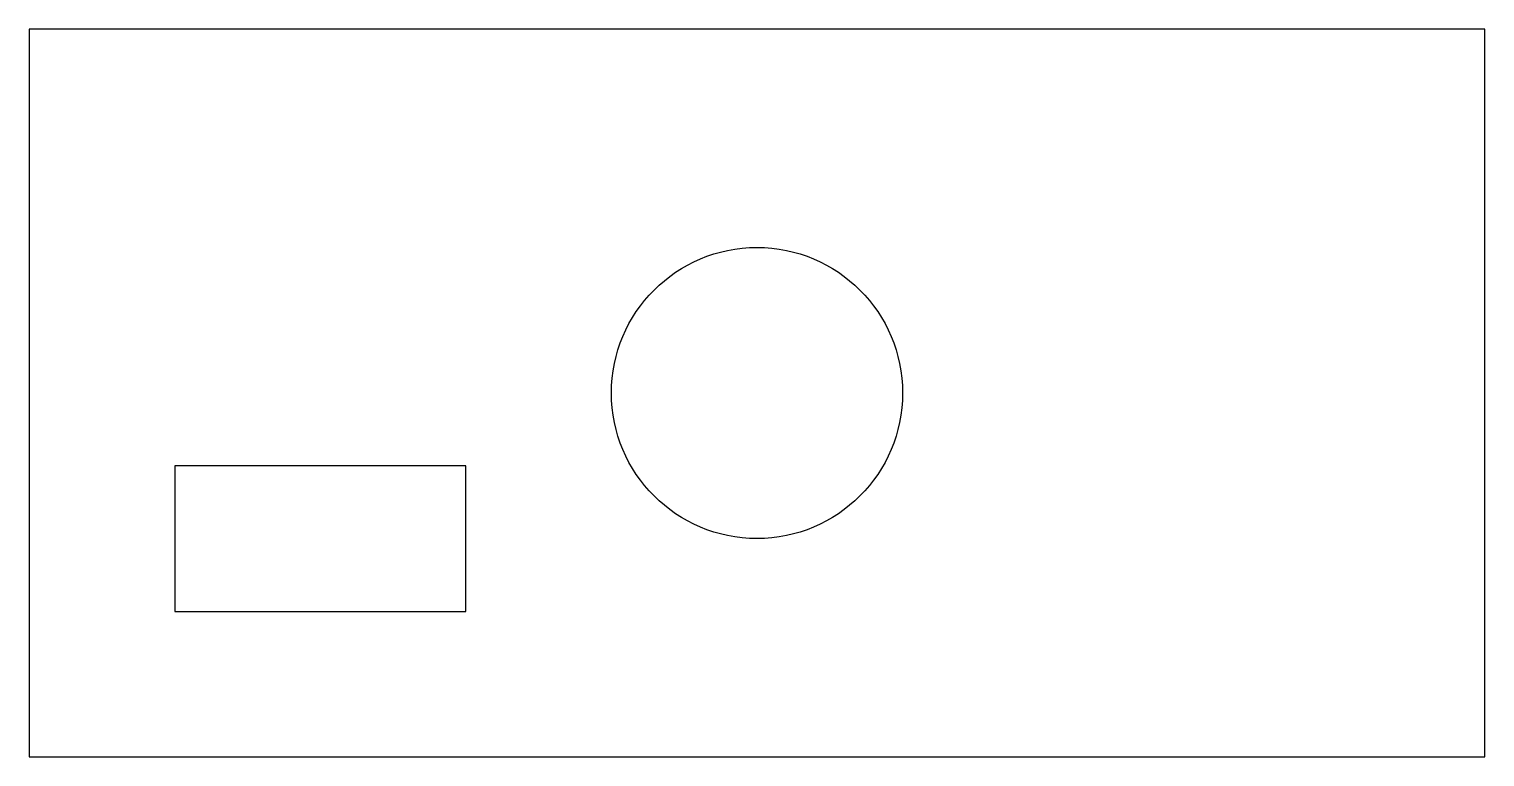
# Model space of a CAD drawing. Header units: millimetres. Extents: x 0 to 200, y 0 to 100.
import ezdxf

# ---------------------------------------------------------------- set-up
doc = ezdxf.new("R2010")
doc.units = ezdxf.units.MM
doc.layers.add('Walls', color=1, linetype='CONTINUOUS')

msp = doc.modelspace()

# ---------------------------------------------------------------- linework, layer by layer
at = {"layer": 'Walls'}
for p, q in [((200, 100), (0, 100)), ((0, 100), (0, 0)), ((200, 0), (200, 100)), ((0, 0), (200, 0))]:
    msp.add_line(p, q, dxfattribs=at)
msp.add_lwpolyline([(20, 20), (60, 20), (60, 40), (20, 40)], close=True, dxfattribs=at)
msp.add_circle((100, 50), 20, dxfattribs=at)

doc.saveas('drawing.dxf')
